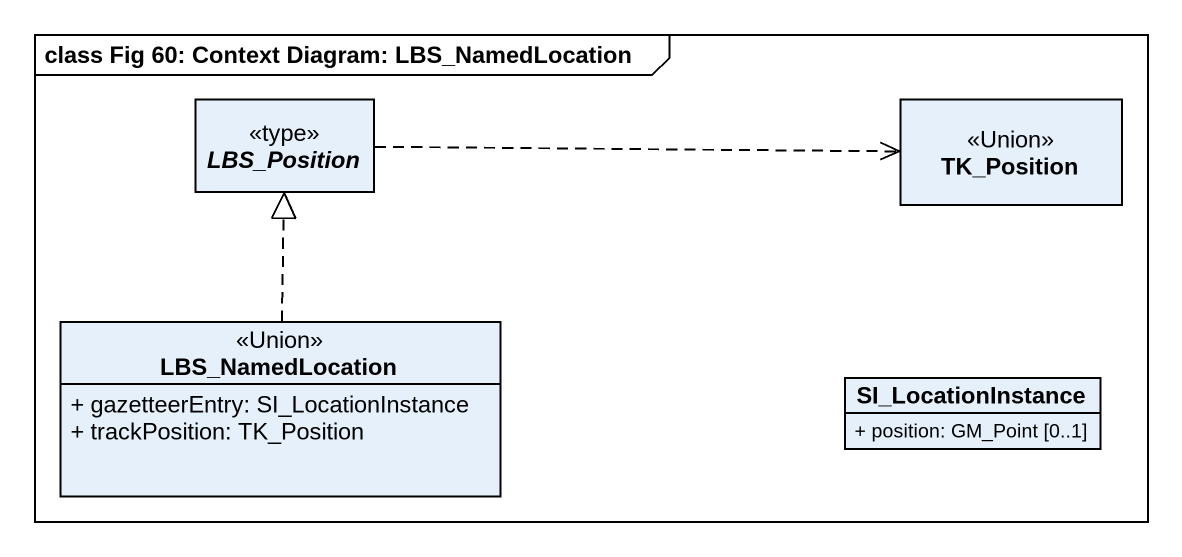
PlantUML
@startuml
mainframe class Fig 60: Context Diagram: LBS_NamedLocation
hide circle
hide empty members
skinparam classAttributeIconSize 0
abstract class LBS_Position <<type>>
class TK_Position <<Union>>
class LBS_NamedLocation <<Union>> {
  + gazetteerEntry: SI_LocationInstance
  + trackPosition: TK_Position
}
class SI_LocationInstance {
  + position: GM_Point [0..1]
}
LBS_Position .right.> TK_Position
LBS_NamedLocation .up.|> LBS_Position
@enduml
